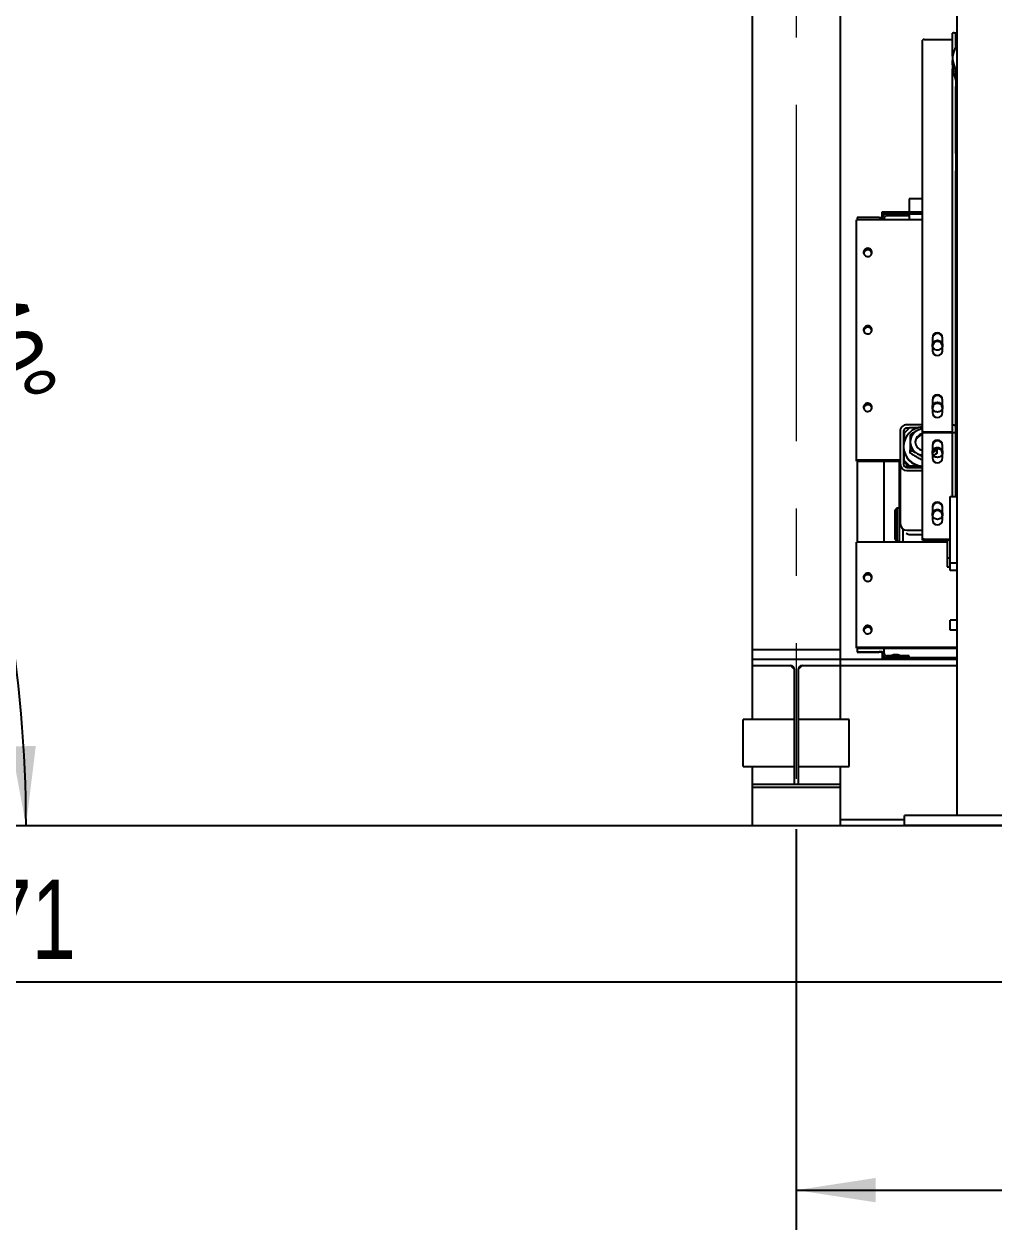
# Model space of a CAD drawing. Header units: millimetres. Extents: x 1293 to 41893, y 1011 to 26911.
# Drawn here: x 22840 to 24060, y 4200 to 5717 of the extents above; entities that cross this region are included whole.
import ezdxf

# ---------------------------------------------------------------- set-up
doc = ezdxf.new("R2010")
doc.units = ezdxf.units.MM
doc.header["$LTSCALE"] = 50
doc.linetypes.add('CENTERX2', pattern=[20.32, 12.7, -2.54, 2.54, -2.54])
doc.layers.add('CAPA_1', color=7, linetype='Continuous')
doc.layers.add('STRUC', color=4, linetype='Continuous')
doc.styles.add('SLDTEXTSTYLE0', font='TXT', dxfattribs={"width": 0.75})
doc.dimstyles.new('SLDDIMSTYLE0', dxfattribs={"dimtxt": 100, "dimasz": 100, "dimexe": 0, "dimexo": 0.0625, "dimgap": 25, "dimtad": 2, "dimdec": 0, "dimlfac": 1.5, "dimrnd": 1e-09, "dimzin": 12, "dimdsep": 46, "dimtxsty": 'SLDTEXTSTYLE0', "dimsah": 1, "dimcen": 0.09, "dimadec": 0, "dimazin": 3, "dimtfac": 1, "dimtdec": 0, "dimtofl": 0, "dimtmove": 0, "dimatfit": 3, "dimfxl": 1, "dimfrac": 2, "dimtolj": 1, "dimtzin": 12, "dimarcsym": 0})
doc.dimstyles.new('SLDDIMSTYLE1', dxfattribs={"dimtxt": 100, "dimasz": 100, "dimexe": 0, "dimexo": 0.0625, "dimgap": 25, "dimtad": 2, "dimdec": 4, "dimlfac": 75, "dimzin": 12, "dimdsep": 46, "dimtxsty": 'SLDTEXTSTYLE0', "dimsah": 1, "dimcen": 0.09, "dimadec": 0, "dimazin": 3, "dimtfac": 1, "dimtdec": 0, "dimtofl": 0, "dimtmove": 0, "dimatfit": 3, "dimfxl": 1, "dimfrac": 2, "dimtolj": 1, "dimtzin": 12, "dimarcsym": 0})

# ---------------------------------------------------------------- blocks, each defined once
blk = doc.blocks.new('_D_25')
at = {"layer": 'CAPA_1', "transparency": 16777216}
blk.add_arc((21236.5, 4708.5), 1605.7, 0, 40, dxfattribs=at)
for points in [[(22466.5, 5740.6), (22516.3, 5652.5), (22540.5, 5671.6)], [(22842.2, 4708.5), (22854.5, 4808.9), (22823.7, 4808)]]:
    blk.add_solid(points, dxfattribs=at)
at = {"layer": 'CAPA_1', "transparency": 16777216, "insert": (22832.1, 5396.3), "char_height": 100, "attachment_point": 1, "rotation": 290, "style": 'SLDTEXTSTYLE0'}
blk.add_mtext('40°', dxfattribs=at)
blk = doc.blocks.new('_D_29')
at = {"layer": 'CAPA_1', "transparency": 16777216}
for p, q in [((23811.5, 4704), (23811.5, 4200)), ((25228.8, 4716.7), (25228.8, 4200)), ((23811.5, 4250), (25228.8, 4250))]:
    blk.add_line(p, q, dxfattribs=at)
for points in [[(23811.5, 4250), (23911.5, 4234.6), (23911.5, 4265.3)], [(25228.8, 4250), (25128.8, 4265.3), (25128.8, 4234.6)]]:
    blk.add_solid(points, dxfattribs=at)
at = {"layer": 'CAPA_1', "transparency": 16777216, "insert": (24372.4, 4378.9), "char_height": 100, "attachment_point": 1, "style": 'SLDTEXTSTYLE0'}
blk.add_mtext('2126', dxfattribs=at)
blk = doc.blocks.new('_D_30')
at = {"layer": 'CAPA_1', "transparency": 16777216}
for p, q in [((24520.2, 4720.3), (24520.2, 4461.9)), ((21139.2, 4511.9), (24520.2, 4511.9)), ((21139.2, 4497.1), (21139.2, 4461.9))]:
    blk.add_line(p, q, dxfattribs=at)
for points in [[(21139.2, 4511.9), (21239.2, 4496.6), (21239.2, 4527.3)], [(24520.2, 4511.9), (24420.2, 4527.3), (24420.2, 4496.6)]]:
    blk.add_solid(points, dxfattribs=at)
at = {"layer": 'CAPA_1', "transparency": 16777216, "insert": (22681.9, 4640.8), "char_height": 100, "attachment_point": 1, "style": 'SLDTEXTSTYLE0'}
blk.add_mtext('5071', dxfattribs=at)

msp = doc.modelspace()

# ---------------------------------------------------------------- linework, layer by layer
at = {"color": 7, "linetype": 'Continuous', "lineweight": 25}
for p, q in [((24013.6426964, 5869.3271946), (24013.6426964, 4721.3271946)), ((24008.2393631, 5676.5230431), (24008.2393631, 5705.6400019)), ((24010.3526431, 5706.1153864), (24012.4726964, 5706.1153864)), ((24012.4726964, 5689.6169497), (24012.4726964, 5706.1153864)), ((23970.1393631, 5067.940993), (23970.1393631, 5697.0693667)), ((23972.2526431, 5697.5447513), (24004.0060298, 5697.5447513)), ((24013.6426964, 5692.7491097), (24009.4013357, 5681.3947334)), ((24013.6426964, 5696.5924585), (24012.4726964, 5696.5924585)), ((24013.6426964, 5692.997691), (24012.4726964, 5692.997691)), ((24008.1160346, 5674.2922535), (24008.1160346, 5673.6970705)), ((24008.1160346, 5663.4599229), (24008.1160346, 5662.8647399)), ((24008.2393631, 5665.6907125), (24008.2393631, 5671.4662809)), ((24008.2393631, 5204.8162112), (24008.2393631, 5660.6339504)), ((24008.9308599, 5668.605071), (24012.2199658, 5657.3503907)), ((24008.9308599, 5668.009888), (24012.2199658, 5656.7552077)), ((24012.2199658, 5659.8039999), (24012.2199658, 5638.3800653)), ((24013.6426964, 5659.8039999), (24012.2199658, 5659.8039999)), ((24008.9308599, 5657.7727405), (24012.2199658, 5646.5180602)), ((24008.9308599, 5657.1775575), (24012.2199658, 5645.9228772)), ((24013.6426964, 5653.61675), (24012.2199658, 5653.61675)), ((24012.2199658, 5638.3800653), (24013.6426964, 5638.3800653)), ((24012.4726964, 5554.0770044), (24012.4726964, 5638.3800653)), ((24012.2199658, 5554.0770044), (24012.2199658, 5532.6530697)), ((24013.6426964, 5554.0770044), (24012.2199658, 5554.0770044)), ((24012.4726964, 5563.0816823), (24013.6426964, 5563.0816823)), ((24012.4726964, 5562.1293895), (24013.6426964, 5562.1293895)), ((24013.6426964, 5561.6218259), (24012.4726964, 5561.6218259)), ((24013.6426964, 5558.0270584), (24012.4726964, 5558.0270584)), ((24013.6426964, 5547.8897545), (24012.2199658, 5547.8897545)), ((24012.2199658, 5532.6530697), (24013.6426964, 5532.6530697)), ((24012.4726964, 5122.5362183), (24012.4726964, 5532.6530697)), ((23970.1393631, 5497.1711893), (23953.5093631, 5497.1711893)), ((23953.5093631, 5497.1711893), (23953.5093631, 5480.6718562)), ((23919.6660298, 5473.4245909), (23919.6660298, 5480.6718562)), ((23919.6660298, 5480.6718562), (23970.1393631, 5480.6718562)), ((23919.6660298, 5478.4528908), (23970.1393631, 5478.4528908)), ((23953.5326964, 5478.4528908), (23953.5326964, 5470.737792)), ((23970.1393631, 5470.737792), (23887.4760298, 5470.737792)), ((23887.4760298, 5167.2546328), (23887.4760298, 5470.737792)), ((23888.0768964, 5473.748388), (23888.0768964, 5470.737792)), ((23915.6660298, 5473.748388), (23888.0768964, 5473.748388)), ((23921.9435631, 5470.737792), (23921.9435631, 5472.3362502)), ((23925.9435631, 5476.2337305), (23953.5326964, 5476.2337305)), ((24012.4726964, 5428.1110497), (24013.6426964, 5428.1110497)), ((24012.4726964, 5427.1587569), (24013.6426964, 5427.1587569)), ((24012.4726964, 5338.0794058), (24013.6426964, 5338.0794058)), ((23982.7893631, 5322.4122763), (23982.7893631, 5306.1727752)), ((23995.4893631, 5306.1727752), (23995.4893631, 5322.4122763)), ((23982.7893631, 5244.4626711), (23982.7893631, 5228.2231701)), ((23995.4893631, 5228.2231701), (23995.4893631, 5244.4626711)), ((23942.1760298, 5204.7417268), (23942.1760298, 5088.5097093)), ((23946.4093631, 5204.7417268), (23946.4093631, 5163.493394)), ((23953.9960298, 5209.0199112), (23947.3293631, 5202.5241108)), ((23970.1393631, 5212.9913933), (23950.6426964, 5212.9913933)), ((23953.8386449, 5208.8665601), (23950.6426964, 5208.8665601)), ((23963.9675003, 5209.0199112), (23953.9960298, 5209.0199112)), ((23972.2526431, 5203.8639184), (24004.0060298, 5203.8639184)), ((24010.3526431, 5212.4345536), (24012.4726964, 5212.4345536)), ((24013.6426964, 5206.084741), (24012.4726964, 5206.084741)), ((24013.6426964, 5204.6563018), (24012.4726964, 5204.6563018)), ((23947.3293631, 5202.5241108), (23947.3293631, 5191.9009161)), ((24012.4726964, 5202.9116256), (23970.1393631, 5202.9116256)), ((24008.2393631, 5122.5362183), (24008.2393631, 5202.9116256)), ((24012.4726964, 5203.1087732), (24013.6426964, 5203.1087732)), ((23946.4760298, 5185.5482491), (23946.4760298, 5185.167332)), ((23947.3293631, 5165.9059677), (23947.3293631, 5178.814665)), ((23954.8760298, 5177.2654364), (23954.8760298, 5181.3337244)), ((23982.7893631, 5187.4416437), (23982.7893631, 5171.2021426)), ((23988.7426964, 5177.2654364), (23988.7426964, 5182.7904677)), ((23995.4893631, 5171.2021426), (23995.4893631, 5187.4416437)), ((23887.4760298, 5168.683072), (23942.1760298, 5168.683072)), ((23887.4760298, 5167.2546328), (23942.1760298, 5167.2546328)), ((23888.0768964, 5167.2546328), (23888.0768964, 5065.3998451)), ((23921.9435631, 5065.3998451), (23921.9435631, 5167.2546328)), ((23941.1426964, 5167.2546328), (23941.1426964, 5065.3998451)), ((23947.3293631, 5167.8105532), (23953.9960298, 5161.3147528)), ((23947.3293631, 5165.9059677), (23953.9960298, 5159.4101672)), ((23950.4760298, 5160.3788552), (23950.4760298, 5162.8399498)), ((23950.4760298, 5161.8785289), (23953.0520203, 5159.3685608)), ((23950.6426964, 5160.2164602), (23950.6426964, 5159.3685608)), ((23950.6426964, 5159.3685608), (23970.1393631, 5159.3685608)), ((23953.9960298, 5161.3147528), (23965.2895949, 5161.3147528)), ((23953.9960298, 5159.4101672), (23953.9960298, 5161.3147528)), ((23953.9960298, 5159.4101672), (23970.1393631, 5159.4101672)), ((23950.6426964, 5155.2437275), (23970.1393631, 5155.2437275)), ((24005.1760298, 5122.5362183), (24013.6426964, 5122.5362183)), ((24005.1760298, 5029.7402384), (24005.1760298, 5122.5362183)), ((23938.0926964, 5107.943625), (23935.9760298, 5105.8269583)), ((23935.9760298, 5068.7852917), (23935.9760298, 5105.8269583)), ((23941.1426964, 5107.943625), (23938.0926964, 5107.943625)), ((23938.0926964, 5107.943625), (23938.0926964, 5066.668625)), ((23982.7893631, 5109.4920385), (23982.7893631, 5093.2525375)), ((23995.4893631, 5093.2525375), (23995.4893631, 5109.4920385)), ((23935.9760298, 5068.7852917), (23938.0926964, 5066.668625)), ((23945.3760298, 5082.0503877), (23945.3760298, 5065.3998451)), ((23950.6426964, 5080.2600427), (23970.1393631, 5080.2600427)), ((23954.8760298, 5074.9369317), (23970.1393631, 5074.9369317)), ((24005.1760298, 5067.940993), (23970.1393631, 5067.940993)), ((23972.2526431, 5068.8932858), (24004.0060298, 5068.8932858)), ((23998.2426964, 5065.3998451), (23998.2426964, 5067.940993)), ((24001.4202896, 5067.940993), (24001.4202896, 5034.2349998)), ((24001.4202896, 5065.3998451), (23887.4760298, 5065.3998451)), ((23887.4760298, 4931.7818671), (23887.4760298, 5065.3998451)), ((23938.0926964, 5066.668625), (23941.1426964, 5066.668625)), ((24001.4202896, 5045.6325198), (24005.1760298, 5045.6325198)), ((24013.6426964, 5038.7204945), (24005.1760298, 5038.7204945)), ((24001.4202896, 5034.2349998), (24005.1760298, 5034.2349998)), ((24013.6426964, 5029.7402384), (24005.1760298, 5029.7402384)), ((24005.1760298, 4954.5262403), (24005.1760298, 4967.2262403)), ((24013.6426964, 4967.2262403), (24005.1760298, 4967.2262403)), ((24013.6426964, 4954.5262403), (24005.1760298, 4954.5262403)), ((23887.4760298, 4933.2103063), (24013.6426964, 4933.2103063)), ((23887.4760298, 4931.7818671), (24013.6426964, 4931.7818671)), ((23888.0768964, 4931.7818671), (23888.0768964, 4926.8304984)), ((23921.9435631, 4925.9306942), (23921.9435631, 4931.7818671)), ((23888.0768964, 4927.342832), (23915.6660298, 4927.342832)), ((23888.0768964, 4926.8304984), (23915.6660298, 4926.8304984)), ((23921.9435631, 4925.9306942), (23919.6660298, 4925.9306942)), ((23919.6660298, 4925.9306942), (23919.6660298, 4917.4502403)), ((24013.6426964, 4919.8140537), (23919.6660298, 4919.8140537)), ((24013.6426964, 4917.5948934), (23919.6660298, 4917.5948934)), ((23953.5326964, 4922.033214), (23925.9435631, 4922.033214)), ((23932.0070274, 4922.9854031), (23931.6643546, 4922.8087146)), ((23931.7254758, 4922.033214), (23931.7254758, 4922.7969897)), ((23936.6390135, 4922.033214), (23936.6390135, 4923.358003)), ((23941.2335174, 4922.688844), (23940.6583655, 4922.9854031)), ((23941.2171035, 4922.6599751), (23941.2360223, 4922.6823975)), ((23941.2360223, 4922.033214), (23941.2360223, 4922.6823975)), ((23953.5326964, 4919.8140537), (23953.5326964, 4922.033214)), ((23947.5093631, 4708.6271946), (23947.5093631, 4721.3271946)), ((24147.5093631, 4721.3271946), (23947.5093631, 4721.3271946)), ((24147.5093631, 4708.6271946), (23947.5093631, 4708.6271946))]:
    msp.add_line(p, q, dxfattribs=at)
at = {"color": 7, "linetype": 'Continuous', "lineweight": 25, "flags": 128}
for points in [[(24004.0060298, 5697.5447513), (24004.8319121, 5697.5630493), (24005.6260563, 5697.6172402), (24006.3579438, 5697.7052415), (24006.9994485, 5697.8236714), (24007.5259178, 5697.9679785), (24007.9171198, 5698.1326174), (24008.1580208, 5698.311261), (24008.2393631, 5698.4970441)], [(23915.6660298, 5473.748388), (23916.8907158, 5473.7212542), (23918.0683378, 5473.6408954), (23919.1536404, 5473.5103999), (23920.1049162, 5473.3347824), (23920.885608, 5473.1207919), (23921.4657143, 5472.876652), (23921.8229421, 5472.6117447), (23921.9435631, 5472.3362502)], [(23906.6810298, 5429.8142493), (23906.5573135, 5430.9226459), (23906.1919497, 5431.979215), (23905.6020222, 5432.9345527), (23904.8151155, 5433.7439886), (23903.8680244, 5434.3696742), (23902.8050339, 5434.7823532), (23901.6758482, 5434.9627291), (23900.5332667, 5434.9023679), (23899.4307154, 5434.6040919), (23898.4197482, 5434.0818482), (23897.547637, 5433.3600563), (23896.8551605, 5432.4724665), (23896.3746984, 5431.4605813), (23896.1287164, 5430.3717155), (23896.1287164, 5429.2567832), (23896.3746984, 5428.1679174), (23896.8551605, 5427.1560322), (23897.547637, 5426.2684423), (23898.4197482, 5425.5466504), (23899.4307154, 5425.0244067), (23900.5332667, 5424.7261307), (23901.6758482, 5424.6657695), (23902.8050339, 5424.8461455), (23903.8680244, 5425.2588245), (23904.8151155, 5425.8845101), (23905.6020222, 5426.6939459), (23906.1919497, 5427.6492836), (23906.5573135, 5428.7058528), (23906.6810298, 5429.8142493)], [(23906.6810298, 5332.3772428), (23906.5573135, 5333.4856394), (23906.1919497, 5334.5422085), (23905.6020222, 5335.4975463), (23904.8151155, 5336.3069821), (23903.8680244, 5336.9326677), (23902.8050339, 5337.3453467), (23901.6758482, 5337.5257227), (23900.5332667, 5337.4653614), (23899.4307154, 5337.1670854), (23898.4197482, 5336.6448417), (23897.547637, 5335.9230499), (23896.8551605, 5335.03546), (23896.3746984, 5334.0235748), (23896.1287164, 5332.934709), (23896.1287164, 5331.8197767), (23896.3746984, 5330.7309109), (23896.8551605, 5329.7190257), (23897.547637, 5328.8314358), (23898.4197482, 5328.1096439), (23899.4307154, 5327.5874002), (23900.5332667, 5327.2891242), (23901.6758482, 5327.228763), (23902.8050339, 5327.409139), (23903.8680244, 5327.821818), (23904.8151155, 5328.4475036), (23905.6020222, 5329.2569394), (23906.1919497, 5330.2122772), (23906.5573135, 5331.2688463), (23906.6810298, 5332.3772428)], [(23982.7900298, 5313.0455824), (23982.9120432, 5314.252655), (23983.2733947, 5315.4133405), (23983.8601977, 5316.4830343), (23984.6499017, 5317.4206288), (23985.6121588, 5318.1900927), (23986.70999, 5318.761856), (23987.9012062, 5319.1139461), (23989.1400298, 5319.2328323), (23990.3788533, 5319.1139461), (23991.5700696, 5318.761856), (23992.6679007, 5318.1900927), (23993.6301578, 5317.4206288), (23994.4198618, 5316.4830343), (23995.0066648, 5315.4133405), (23995.3680163, 5314.252655), (23995.4900298, 5313.0455824), (23995.3680163, 5311.8385098), (23995.0066648, 5310.6778244), (23994.4198618, 5309.6081306), (23993.6301578, 5308.6705361), (23992.6679007, 5307.9010721), (23991.5700696, 5307.3293089), (23990.3788533, 5306.9772188), (23989.1400298, 5306.8583325), (23987.9012062, 5306.9772188), (23986.70999, 5307.3293089), (23985.6121588, 5307.9010721), (23984.6499017, 5308.6705361), (23983.8601977, 5309.6081306), (23983.2733947, 5310.6778244), (23982.9120432, 5311.8385098), (23982.7900298, 5313.0455824)], [(23906.6810298, 5234.9402364), (23906.5573135, 5236.0486329), (23906.1919497, 5237.105202), (23905.6020222, 5238.0605398), (23904.8151155, 5238.8699756), (23903.8680244, 5239.4956612), (23902.8050339, 5239.9083402), (23901.6758482, 5240.0887162), (23900.5332667, 5240.028355), (23899.4307154, 5239.730079), (23898.4197482, 5239.2078353), (23897.547637, 5238.4860434), (23896.8551605, 5237.5984535), (23896.3746984, 5236.5865683), (23896.1287164, 5235.4977025), (23896.1287164, 5234.3827702), (23896.3746984, 5233.2939044), (23896.8551605, 5232.2820192), (23897.547637, 5231.3944294), (23898.4197482, 5230.6726375), (23899.4307154, 5230.1503938), (23900.5332667, 5229.8521178), (23901.6758482, 5229.7917566), (23902.8050339, 5229.9721325), (23903.8680244, 5230.3848115), (23904.8151155, 5231.0104971), (23905.6020222, 5231.8199329), (23906.1919497, 5232.7752707), (23906.5573135, 5233.8318398), (23906.6810298, 5234.9402364)], [(23982.7900298, 5235.0959772), (23982.9120432, 5236.3030498), (23983.2733947, 5237.4637353), (23983.8601977, 5238.5334291), (23984.6499017, 5239.4710236), (23985.6121588, 5240.2404875), (23986.70999, 5240.8122508), (23987.9012062, 5241.1643409), (23989.1400298, 5241.2832272), (23990.3788533, 5241.1643409), (23991.5700696, 5240.8122508), (23992.6679007, 5240.2404875), (23993.6301578, 5239.4710236), (23994.4198618, 5238.5334291), (23995.0066648, 5237.4637353), (23995.3680163, 5236.3030498), (23995.4900298, 5235.0959772), (23995.3680163, 5233.8889047), (23995.0066648, 5232.7282192), (23994.4198618, 5231.6585254), (23993.6301578, 5230.7209309), (23992.6679007, 5229.951467), (23991.5700696, 5229.3797037), (23990.3788533, 5229.0276136), (23989.1400298, 5228.9087273), (23987.9012062, 5229.0276136), (23986.70999, 5229.3797037), (23985.6121588, 5229.951467), (23984.6499017, 5230.7209309), (23983.8601977, 5231.6585254), (23983.2733947, 5232.7282192), (23982.9120432, 5233.8889047), (23982.7900298, 5235.0959772)], [(24004.0060298, 5203.8639184), (24004.8319121, 5203.8822165), (24005.6260563, 5203.9364074), (24006.3579438, 5204.0244087), (24006.9994485, 5204.1428385), (24007.5259178, 5204.2871457), (24007.9171198, 5204.4517846), (24008.1580208, 5204.6304281), (24008.2393631, 5204.8162112)], [(23982.7900298, 5178.0749498), (23982.9120432, 5179.2820224), (23983.2733947, 5180.4427079), (23983.8601977, 5181.5124017), (23984.6499017, 5182.4499962), (23985.6121588, 5183.2194601), (23986.70999, 5183.7912234), (23987.9012062, 5184.1433135), (23989.1400298, 5184.2621997), (23990.3788533, 5184.1433135), (23991.5700696, 5183.7912234), (23992.6679007, 5183.2194601), (23993.6301578, 5182.4499962), (23994.4198618, 5181.5124017), (23995.0066648, 5180.4427079), (23995.3680163, 5179.2820224), (23995.4900298, 5178.0749498), (23995.3680163, 5176.8678772), (23995.0066648, 5175.7071918), (23994.4198618, 5174.6374979), (23993.6301578, 5173.6999034), (23992.6679007, 5172.9304395), (23991.5700696, 5172.3586763), (23990.3788533, 5172.0065862), (23989.1400298, 5171.8876999), (23987.9012062, 5172.0065862), (23986.70999, 5172.3586763), (23985.6121588, 5172.9304395), (23984.6499017, 5173.6999034), (23983.8601977, 5174.6374979), (23983.2733947, 5175.7071918), (23982.9120432, 5176.8678772), (23982.7900298, 5178.0749498)], [(23982.7900298, 5100.1253446), (23982.9120432, 5101.3324172), (23983.2733947, 5102.4931027), (23983.8601977, 5103.5627965), (23984.6499017, 5104.500391), (23985.6121588, 5105.2698549), (23986.70999, 5105.8416182), (23987.9012062, 5106.1937083), (23989.1400298, 5106.3125945), (23990.3788533, 5106.1937083), (23991.5700696, 5105.8416182), (23992.6679007, 5105.2698549), (23993.6301578, 5104.500391), (23994.4198618, 5103.5627965), (23995.0066648, 5102.4931027), (23995.3680163, 5101.3324172), (23995.4900298, 5100.1253446), (23995.3680163, 5098.9182721), (23995.0066648, 5097.7575866), (23994.4198618, 5096.6878928), (23993.6301578, 5095.7502983), (23992.6679007, 5094.9808344), (23991.5700696, 5094.4090711), (23990.3788533, 5094.056981), (23989.1400298, 5093.9380947), (23987.9012062, 5094.056981), (23986.70999, 5094.4090711), (23985.6121588, 5094.9808344), (23984.6499017, 5095.7502983), (23983.8601977, 5096.6878928), (23983.2733947, 5097.7575866), (23982.9120432, 5098.9182721), (23982.7900298, 5100.1253446)], [(24004.0060298, 5068.8932858), (24004.8319121, 5068.9115839), (24005.1760298, 5068.9303786)], [(23906.6810298, 5021.1114777), (23906.5573135, 5022.2198743), (23906.1919497, 5023.2764434), (23905.6020222, 5024.2317812), (23904.8151155, 5025.041217), (23903.8680244, 5025.6669026), (23902.8050339, 5026.0795816), (23901.6758482, 5026.2599576), (23900.5332667, 5026.1995963), (23899.4307154, 5025.9013204), (23898.4197482, 5025.3790766), (23897.547637, 5024.6572848), (23896.8551605, 5023.7696949), (23896.3746984, 5022.7578097), (23896.1287164, 5021.6689439), (23896.1287164, 5020.5540116), (23896.3746984, 5019.4651458), (23896.8551605, 5018.4532606), (23897.547637, 5017.5656707), (23898.4197482, 5016.8438788), (23899.4307154, 5016.3216351), (23900.5332667, 5016.0233592), (23901.6758482, 5015.9629979), (23902.8050339, 5016.1433739), (23903.8680244, 5016.5560529), (23904.8151155, 5017.1817385), (23905.6020222, 5017.9911743), (23906.1919497, 5018.9465121), (23906.5573135, 5020.0030812), (23906.6810298, 5021.1114777)], [(23906.6810298, 4955.1141454), (23906.5573135, 4956.2225419), (23906.1919497, 4957.279111), (23905.6020222, 4958.2344488), (23904.8151155, 4959.0438846), (23903.8680244, 4959.6695702), (23902.8050339, 4960.0822492), (23901.6758482, 4960.2626252), (23900.5332667, 4960.202264), (23899.4307154, 4959.903988), (23898.4197482, 4959.3817443), (23897.547637, 4958.6599524), (23896.8551605, 4957.7723625), (23896.3746984, 4956.7604773), (23896.1287164, 4955.6716115), (23896.1287164, 4954.5566792), (23896.3746984, 4953.4678134), (23896.8551605, 4952.4559282), (23897.547637, 4951.5683383), (23898.4197482, 4950.8465465), (23899.4307154, 4950.3243028), (23900.5332667, 4950.0260268), (23901.6758482, 4949.9656655), (23902.8050339, 4950.1460415), (23903.8680244, 4950.5587205), (23904.8151155, 4951.1844061), (23905.6020222, 4951.9938419), (23906.1919497, 4952.9491797), (23906.5573135, 4954.0057488), (23906.6810298, 4955.1141454)], [(23921.9435631, 4925.9306942), (23921.8229421, 4926.2061886), (23921.4657143, 4926.4710959), (23920.885608, 4926.7152359), (23920.1049162, 4926.9292264), (23919.1536404, 4927.1048438), (23918.0683378, 4927.2353394), (23916.8907158, 4927.3156981), (23915.6660298, 4927.342832)], [(23919.6660298, 4925.9306942), (23919.5891709, 4926.1062373), (23919.3615479, 4926.2750344), (23918.9919082, 4926.4305987), (23918.4944569, 4926.5669519), (23917.8883107, 4926.6788541), (23917.1967635, 4926.7620049), (23916.4463911, 4926.813209), (23915.6660298, 4926.8304984)], [(23932.0070274, 4922.9854031), (23932.3817505, 4923.1415366), (23933.0551922, 4923.3247482), (23933.8929816, 4923.4696562), (23934.8531085, 4923.5689944), (23935.8874282, 4923.6177816), (23936.9440754, 4923.6135714), (23937.9700655, 4923.5565749), (23938.9139512, 4923.4496501), (23939.7284019, 4923.2981587), (23940.3725778, 4923.1096971), (23940.6583655, 4922.9854031)]]:
    msp.add_lwpolyline(points, dxfattribs=at)
at = {"color": 7, "linetype": 'Continuous', "lineweight": 25}
for centre, radius, start, end in [((24009.8510577, 5703.4102482), 2.7512471, 79.4955421979, 125.8598862323), ((23971.7510577, 5694.839613), 2.7512471, 79.4955421977, 125.8598862324), ((24028.3827417, 5674.2930059), 20.2664331, 159.4871022301, 196.299475111), ((24028.3844811, 5673.6990486), 20.2684466, 180.0055916793, 196.3014206522), ((24028.3844811, 5662.866718), 20.2684466, 180.0055916793, 196.3014206522), ((24028.3739976, 5663.4597292), 20.2577749, 165.3637459388, 196.3038476528), ((23925.8738747, 5472.2300753), 6.2232058, 89.3583801225, 169.1060390223), ((23925.8929601, 5472.2843162), 3.9497385, 89.2659219471, 179.2466115801), ((23901.3893631, 5428.2618229), 5.3072618, 9.0871043567, 170.9128956434), ((23901.4114037, 5428.2431356), 5.3074354, 9.9760129102, 171.5929447075), ((23901.4110263, 5427.7241048), 5.3126497, 12.6462108814, 168.512485807), ((23901.4114701, 5330.813697), 5.3026474, 7.4414083508, 174.1342548224), ((23901.3893631, 5330.8248165), 5.3072618, 9.0871041401, 170.9128958604), ((23901.4110395, 5330.2883103), 5.3117219, 12.1345115398, 169.0255356016), ((23989.1393631, 5322.2795826), 6.3513863, 1.1971153461, 178.8028846539), ((23989.1393631, 5321.3272898), 6.3513863, 1.1971153461, 178.8028846539), ((23989.1400298, 5311.4654155), 6.3667155, 7.8171212501, 172.1828787492), ((23989.1393631, 5306.3054689), 6.3513863, 181.1971153461, 358.8028846539), ((23989.1393631, 5244.3299774), 6.3513863, 1.1971153461, 178.8028846539), ((23989.1393631, 5243.3776846), 6.3513863, 1.1971153461, 178.8028846539), ((23901.3893631, 5233.38781), 5.3072618, 9.0871043567, 170.9128956433), ((23901.4113601, 5233.366114), 5.3097405, 11.2397553291, 170.3258496033), ((23901.4120735, 5232.7949802), 5.3514237, 32.8750042977, 151.3326715293), ((23989.1400298, 5233.5158104), 6.3667155, 7.8171225475, 172.1828774476), ((23989.1393631, 5228.3558638), 6.3513863, 181.1971153461, 358.8028846539), ((23950.5311861, 5204.6363161), 8.3558213, 89.2353523426, 179.2771811847), ((23950.5891416, 5204.6867633), 4.1801399, 89.265921947, 179.2466115803), ((23971.4477069, 5185.239306), 24.9735881, 93.0030490069, 179.2911875724), ((23971.5616557, 5191.003397), 16.6395813, 94.9034239665, 179.2902389362), ((23971.7510577, 5201.1587802), 2.7512471, 79.4955421974, 125.8598862325), ((24009.8510577, 5209.7294154), 2.7512471, 79.4955421976, 125.8598862326), ((23954.4910356, 5191.1639882), 8.081674, 152.3948596421, 179.9648284246), ((23971.5491742, 5191.4040379), 16.626961, 180.670324584, 265.1360125133), ((23971.6322068, 5191.0932119), 10.406827, 98.2474454443, 179.3596558755), ((23971.6322068, 5191.3258228), 10.406827, 180.6403441245, 261.7525545557), ((23971.6240166, 5190.0014681), 10.4041525, 98.2040079011, 176.355103581), ((23989.1393631, 5187.30895), 6.3513863, 1.1971153461, 178.8028846539), ((23989.1393631, 5186.3566572), 6.3513863, 1.1971153461, 178.8028846539), ((23971.4477069, 5185.8571923), 24.9735881, 180.7088124276, 266.9969509931), ((23971.4477069, 5185.4762751), 24.9735881, 180.7088124276, 266.9969509931), ((23989.1400298, 5176.4947829), 6.3667155, 7.8171218723, 172.182878125), ((23972.1786677, 5191.4521695), 16.5815648, 312.3986918223, 324.5778051946), ((23950.5399875, 5163.6078375), 8.3647406, 180.7839254279, 270.7035410449), ((23950.5891416, 5163.5483576), 4.1801399, 180.7533884198, 270.734078053), ((23989.1393631, 5171.3348363), 6.3513863, 181.1971153461, 358.8028846539), ((23989.1393631, 5109.3593448), 6.3513863, 1.1971153461, 178.8028846539), ((23989.1393631, 5108.407052), 6.3513863, 1.1971153461, 178.8028846539), ((23989.1400298, 5098.5451777), 6.3667155, 7.8171201674, 172.1828780581), ((23950.5399875, 5088.6241527), 8.3647406, 180.7839254279, 270.7035410449), ((23989.1393631, 5093.3852311), 6.3513863, 181.1971153461, 358.8028846539), ((23954.8635078, 5083.5417578), 8.6048352, 232.3668285253, 270.0833781727), ((23971.7510577, 5066.1881476), 2.7512471, 79.4955421977, 125.8598862325), ((23901.3893631, 5019.5590514), 5.3072618, 9.0871053635, 170.912894634), ((23901.4114067, 5019.5433918), 5.3074049, 9.9609180267, 171.6112862024), ((23901.4110147, 5019.0231437), 5.3135512, 13.1450794478, 168.0140303881), ((23901.3893631, 4953.561719), 5.3072618, 9.0871044032, 170.9128955968), ((23901.4114067, 4953.5460594), 5.3074049, 9.9609180599, 171.6112861691), ((23901.4110147, 4953.0258113), 5.3135512, 13.1450791391, 168.0140306976), ((23925.8641476, 4926.0121986), 6.1986537, 180.7533884199, 270.7340780528), ((23925.8929601, 4925.9826283), 3.9497385, 180.7533884199, 270.7340780529)]:
    msp.add_arc(centre, radius, start, end, dxfattribs=at)
for points, knots in [([(23970.1393631, 5209.0705541), (23969.2222373, 5208.6152035), (23967.5528641, 5207.7863638), (23965.0647816, 5206.4526302), (23962.1956518, 5204.8582867), (23958.7566498, 5202.8362709), (23956.1774408, 5201.2118039), (23954.8760298, 5200.3921342)], [0, 0, 0, 0, 0.1831813234, 0.3334308156, 0.4836532748, 0.7394630165, 1, 1, 1, 1]), ([(23954.8760298, 5200.3921342), (23954.8760298, 5199.3257245), (23954.8760298, 5197.1838399), (23954.8760298, 5193.3819029), (23954.8760298, 5188.9264642), (23954.8760298, 5184.7242317), (23954.8760298, 5182.1827293), (23954.8760298, 5181.3337244)], [0, 0, 0, 0, 0.18234561058, 0.36624126778, 0.61554311568, 0.87156976541, 1, 1, 1, 1]), ([(23954.8760298, 5181.3337244), (23956.3459062, 5180.6060132), (23958.567444, 5179.5061669), (23961.6215485, 5177.8754321), (23964.4904783, 5176.278657), (23967.3629661, 5174.5982526), (23969.3908091, 5173.3248158), (23970.1393631, 5172.8547418)], [0, 0, 0, 0, 0.29394286666, 0.44425858195, 0.59454713254, 0.85033191852, 1, 1, 1, 1]), ([(23970.1393631, 5168.5870165), (23969.2222373, 5169.0423672), (23967.5528641, 5169.8712069), (23965.0647816, 5171.2049405), (23962.1956518, 5172.7992839), (23958.7566498, 5174.8212998), (23956.1774408, 5176.4457668), (23954.8760298, 5177.2654364)], [0, 0, 0, 0, 0.1831813234, 0.3334308156, 0.4836532748, 0.7394630165, 1, 1, 1, 1]), ([(23983.154227, 5178.4721278), (23983.7101726, 5178.773119), (23985.6073123, 5179.8002381), (23987.4441401, 5180.698613), (23988.7426964, 5181.3337244)], [0, 0, 0, 0, 0.293044068, 1, 1, 1, 1]), ([(23988.7426964, 5177.2654364), (23987.2773365, 5176.3346552), (23985.7593477, 5175.3704446), (23984.1983704, 5174.448916), (23984.1442512, 5174.4169664)], [0, 0, 0, 0, 0.9653298819, 1, 1, 1, 1]), ([(23931.7254758, 4922.7969897), (23931.6998057, 4922.8069786), (23931.6479099, 4922.8271727), (23931.569272, 4922.634065), (23931.5187553, 4922.2263267), (23931.4948296, 4922.033214)], [0, 0, 0, 0, 0.34003366958, 0.68742724524, 1, 1, 1, 1]), ([(23936.6390135, 4923.358003), (23936.2132425, 4923.4282785), (23935.3524596, 4923.5703549), (23933.6801149, 4923.5131253), (23932.4827496, 4923.0744377), (23931.7254758, 4922.7969897)], [0, 0, 0, 0, 0.2645663682, 0.5348749116, 1, 1, 1, 1]), ([(23941.2360223, 4922.6823975), (23941.0444838, 4922.7712801), (23940.477721, 4923.0342837), (23939.5013308, 4923.3599902), (23938.1360602, 4923.5655117), (23937.1933307, 4923.4348381), (23936.6390135, 4923.358003)], [0, 0, 0, 0, 0.1277165798, 0.3779136182, 0.6342182989, 1, 1, 1, 1])]:
    msp.add_open_spline(points, degree=3, knots=knots, dxfattribs=at)
at = {"layer": 'CAPA_1', "linetype": 'CENTERX2', "lineweight": 18, "ltscale": 0.666667}
msp.add_line((23811.5093631, 6292.8529069), (23811.5093631, 4767.4529069), dxfattribs=at)
at = {"layer": 'CAPA_1'}
msp.add_line((25825.7071983, 4708.4929069), (20823.7856538, 4708.4929069), dxfattribs=at)
at = {"layer": 'STRUC', "linetype": 'Continuous', "lineweight": 25}
for p, q in [((23756.3066964, 4842.2435736), (23756.3066964, 6316.0852861)), ((23866.7120298, 6150.3035736), (23866.7120298, 4842.2435736)), ((23756.3066964, 4930.1529069), (23866.7120298, 4930.1529069)), ((23866.7120298, 4917.4529069), (23756.3066964, 4917.4529069)), ((24013.6426964, 4917.4502403), (23756.3066964, 4917.4502403)), ((23756.3066964, 4909.9995736), (23804.2280298, 4909.9995736)), ((23804.2280298, 4909.9995736), (23809.3080298, 4904.9195736)), ((23809.3080298, 4760.3810174), (23809.3080298, 4904.9195736)), ((23813.7106964, 4904.9195736), (23818.7906964, 4909.9995736)), ((23813.7106964, 4904.9195736), (23813.7106964, 4760.3810174)), ((23818.7906964, 4909.9995736), (24013.6426964, 4909.9995736)), ((23809.3080298, 4842.2435736), (23744.8426964, 4842.2435736)), ((23744.8426964, 4782.9769069), (23744.8426964, 4842.2435736)), ((23878.1760298, 4842.2435736), (23813.7106964, 4842.2435736)), ((23878.1760298, 4782.9769069), (23878.1760298, 4842.2435736)), ((23744.8426964, 4782.9769069), (23809.3080298, 4782.9769069)), ((23756.3066964, 4708.4929069), (23756.3066964, 4782.9769069)), ((23813.7106964, 4782.9769069), (23878.1760298, 4782.9769069)), ((23866.7120298, 4782.9769069), (23866.7120298, 4708.4929069)), ((23866.7120298, 4760.3810174), (23756.3066964, 4760.3810174)), ((23866.7120298, 4756.4325124), (23756.3066964, 4756.4325124)), ((25284.0453631, 4708.4929069), (23756.3066964, 4708.4929069)), ((23947.5093631, 4715.9435736), (23866.7120298, 4715.9435736))]:
    msp.add_line(p, q, dxfattribs=at)
for centre, start, end in [((23804.2280298, 4904.9195736), 0, 90), ((23818.7906964, 4904.9195736), 90, 180)]:
    msp.add_arc(centre, 5.08, start, end, dxfattribs=at)

# ---------------------------------------------------------------- dimensions: what is measured, and where the dimension line sits
at = {"layer": 'CAPA_1'}
dim = msp.add_angular_dim_2l(base=(22745.3522732, 5257.677891), line1=((20823.7856538, 4708.4929069), (25825.7071983, 4708.4929069)), line2=((23122.9733631, 6291.4496896), (21252.3587895, 4721.8176909)), dimstyle='SLDDIMSTYLE1', dxfattribs=at)
dim.commit()
dim.dimension.update_dxf_attribs({"geometry": '_D_25', "text_midpoint": (22745.3522732, 5257.677891), "dimtype": 162})
for base, p1, p2, picture, middle in [((24520.1760298, 4511.9375385), (21139.1883912, 4560.6044109), (24520.1760298, 4783.8029069), '_D_30', (22829.6822105, 4511.9375385)), ((25228.8426964, 4249.9528805), (23811.5093631, 4767.4529069), (25228.8426964, 4780.1529069), '_D_29', (24520.1760298, 4249.9528805))]:
    dim = msp.add_linear_dim(base=base, p1=p1, p2=p2, dimstyle='SLDDIMSTYLE0', dxfattribs=at)
    dim.commit()
    dim.dimension.update_dxf_attribs({"geometry": picture, "text_midpoint": middle, "dimtype": 160})

doc.saveas('drawing.dxf')
